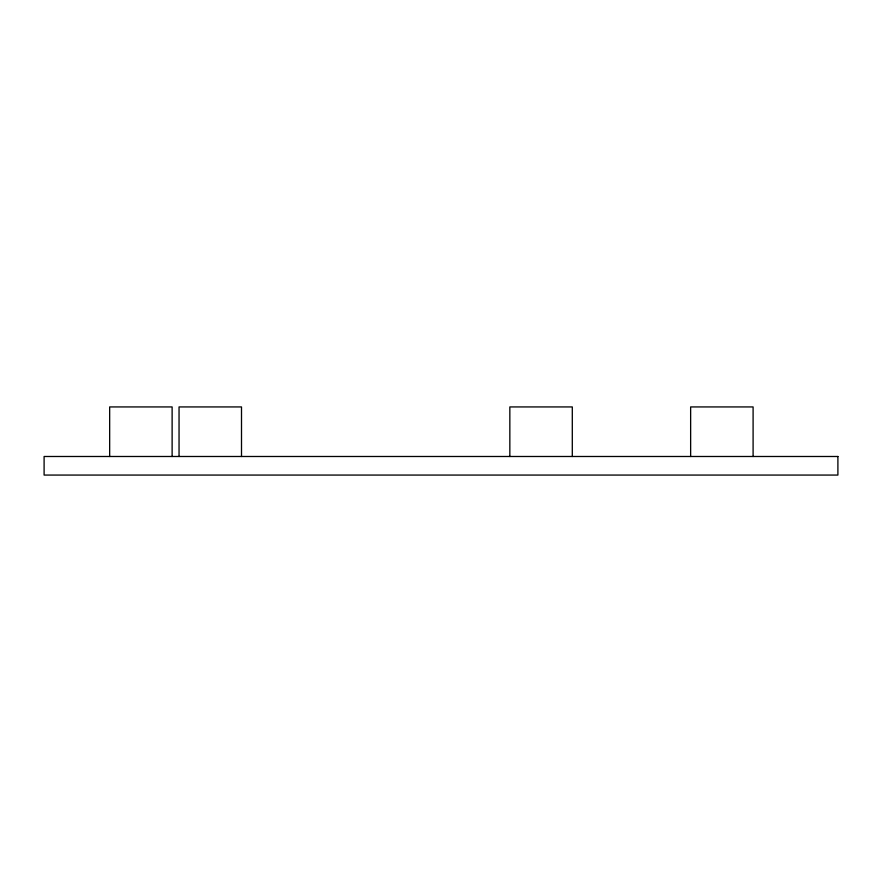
<?xml version="1.0" encoding="UTF-8"?>
<svg xmlns="http://www.w3.org/2000/svg" width="882" height="882" viewBox="0 0 882 882"><rect width="100%" height="100%" fill="white"/><g stroke="black" fill="none" stroke-linecap="round" stroke-linejoin="round"><path stroke-width="1.32" d="M753.096 456.49L753.096 406.933L690.639 406.933L690.639 456.49M572.297 456.49L572.297 406.933L509.84 406.933L509.84 456.49M241.503 456.49L241.503 406.933L179.046 406.933L179.046 456.49M172.122 456.49L172.122 406.933L109.666 406.933L109.666 456.49M837.9 456.49L44.1 456.49L44.1 475.067L837.9 475.067L837.9 456.49"/></g></svg>
